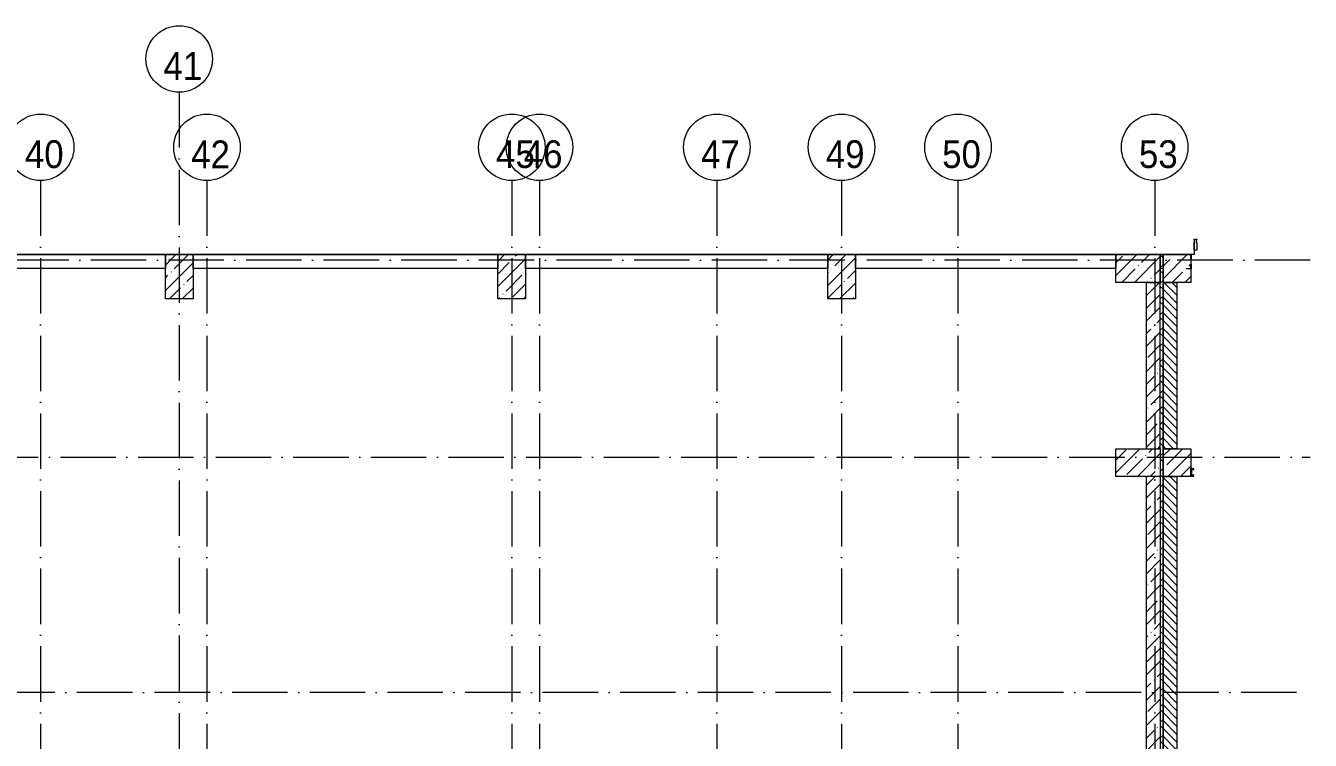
# Model space of a CAD drawing. Header units: millimetres. Extents: x -81576 to 1046824, y -248937 to 691537.
# Drawn here: x 573993 to 597170, y 81213 to 94103 of the extents above; entities that cross this region are included whole.
import ezdxf

# ---------------------------------------------------------------- set-up
doc = ezdxf.new("R2010")
doc.units = ezdxf.units.MM
doc.linetypes.add('50_200_ШТРИХ_1Т_ш5_п1_п1_', pattern=[1400, 1000, -200, 0, -200])
for name, color, linetype, lineweight, true_color in [('A-GENM-1', 7, 'Continuous', 9, 0xaaaaaa), ('A-GENM-2', 7, 'Continuous', 20, 0xaaaaaa), ('Оси-1', 7, 'Continuous', 20, 0xaaaaaa), ('Оси-2', 7, 'Continuous', 9, 0xaaaaaa), ('Оси-3', 7, '50_200_ШТРИХ_1Т_ш5_п1_п1_', 9, 0xaaaaaa)]:
    doc.layers.add(name, color=color, linetype=linetype, lineweight=lineweight, true_color=true_color)
for name, color, linetype, lineweight in [('A-GLAZ-CWMG', 7, 'Continuous', 9), ('A-GLAZ-CWMG-1', 7, 'Continuous', 20), ('A-WALL', 7, 'Continuous', 5), ('A-WALL-FNSH-1', 7, 'Continuous', 5), ('I-WALL', 7, 'Continuous', 5), ('S-COLS', 7, 'Continuous', 9), ('S-COLS-1', 7, 'Continuous', 5)]:
    doc.layers.add(name, color=color, linetype=linetype, lineweight=lineweight)
doc.styles.add('Arial', font='arial.ttf', dxfattribs={"width": 0.9, "height": 500})
pattern_1 = [(45, (519762.86, 4292.3), (-228.0985, 228.0985), []), (45, (519990.96, 4292.3), (-228.0985, 228.0985), [403.225, -80.645, 6.706, -73.939])]

# ---------------------------------------------------------------- blocks, each defined once
blk = doc.blocks.new('Прямоугольный импост - Импост структурный с накладкой - 180мм-22437156-АИ_План потолка_1 этаж')
at = {"layer": 'A-GLAZ-CWMG-1'}
for p, q in [((0, 17), (-50, 17)), ((-50, 17), (-50, 0)), ((-50, 0), (-40, 0)), ((-40, 0), (-40, -40)), ((-10, 0), (0, 0)), ((-10, -40), (-10, 0)), ((0, 0), (0, 17)), ((-40, -40), (-50, -40)), ((-50, -40), (-50, -180)), ((-50, -180), (0, -180)), ((0, -40), (-10, -40)), ((0, -180), (0, -40))]:
    blk.add_line(p, q, dxfattribs=at)
blk = doc.blocks.new('BSC_Колонна _Прямоугольная - 500х800-V298-АИ_План потолка_1 этаж')
at = {"layer": 'S-COLS-1'}
h = blk.add_hatch(dxfattribs=at)
h.set_pattern_fill('FP_189', color=256, style=0, pattern_type=2)
h.set_pattern_definition([(315, (-81931.04, 74300), (228.0985, 228.0985), []), (315, (-81931.04, 74071.9), (228.0985, 228.0985), [403.225, -80.645, 6.706, -73.939])])
h.paths.add_polyline_path([(-250, -400), (250, -400), (250, 400), (-250, 400), (-250, -150)])
for p, q in [((-250, 400), (250, 400)), ((-250, -400), (-250, 400)), ((250, 400), (250, -400)), ((250, -400), (-250, -400))]:
    blk.add_line(p, q, dxfattribs=at)
blk = doc.blocks.new('Фахверк _газобетон торцы_66 - Фахверк _газобетон торцы_-25511793-АИ_План потолка_1 этаж')
at = {"layer": 'A-GENM-2'}
for p, q in [((89325, 156983), (89325, 156989)), ((89325, 156989), (89406, 156989)), ((89400, 156983), (89325, 156983)), ((89400, 156908), (89400, 156983)), ((89406, 156989), (89406, 156908)), ((89325, 156727), (89325, 156733)), ((89325, 156733), (89400, 156733)), ((89406, 156727), (89325, 156727)), ((89406, 156908), (89400, 156908)), ((89400, 156808), (89406, 156808)), ((89400, 156733), (89400, 156808)), ((89406, 156808), (89406, 156727))]:
    blk.add_line(p, q, dxfattribs=at)
blk = doc.blocks.new('Ось сетки - Круг_Ø6_00__ISO-2_5_0_9K_-17386508-АИ_План потолка_1 этаж')
at = {"layer": 'Оси-1'}
blk.add_circle((0, 0), 3, dxfattribs=at)

msp = doc.modelspace()

# ---------------------------------------------------------------- hatches: boundary and pattern name
at = {"layer": 'A-WALL'}
h = msp.add_hatch(dxfattribs=at)
h.set_pattern_fill('FP_1', color=256, style=0, pattern_type=2)
h.set_pattern_definition(pattern_1)
h.paths.add_polyline_path([(594212.9, 86473.3), (594462.9, 86473.3), (594462.9, 89473.3), (594212.9, 89473.3), (594212.9, 87087)])
h = msp.add_hatch(dxfattribs=at)
h.set_pattern_fill('FP_1', color=256, style=0, pattern_type=2)
h.set_pattern_definition(pattern_1)
h.paths.add_polyline_path([(594462.9, 80123.3), (594462.9, 85973.3), (594212.9, 85973.3), (594212.9, 80123.3)])
at = {"layer": 'I-WALL'}
h = msp.add_hatch(dxfattribs=at)
h.set_pattern_fill('FP_123', color=256, style=0, pattern_type=2)
h.set_pattern_definition([(45, (519762.86, 4292.29), (-141.42136, 141.42136), []), (135, (519762.86, 4292.29), (-141.42136, -141.42136), [])])
h.paths.add_polyline_path([(594512.9, 71473), (594512.9, 89973.3), (594462.9, 89973), (594462.9, 71473)])
h = msp.add_hatch(dxfattribs=at)
h.set_pattern_fill('FP_2', color=256, style=0, pattern_type=2)
h.set_pattern_definition([(135, (519762.86, 4292.29), (-70.71068, -70.71068), [])])
h.paths.add_polyline_path([(594762.9, 71973), (594762.9, 74173), (594512.9, 74173), (594512.9, 71973)])
h.paths.add_polyline_path([(594512.9, 74673), (594762.9, 74673), (594762.9, 79623.3), (594512.9, 79623.3), (594512.9, 74831.6)])
h.paths.add_polyline_path([(594762.9, 80123.3), (594762.9, 85973.3), (594512.9, 85973.3), (594512.9, 80123.3)])
h.paths.add_polyline_path([(594512.9, 86473.3), (594762.9, 86473.3), (594762.9, 89473.3), (594512.9, 89473.3), (594512.9, 86528.8)])
at = {"layer": 'S-COLS-1'}
h = msp.add_hatch(dxfattribs=at)
h.set_pattern_fill('FP_1', color=256, style=0, pattern_type=2)
h.set_pattern_definition(pattern_1)
h.paths.add_polyline_path([(576512.9, 89173.3), (577012.9, 89173.3), (577012.9, 89973.3), (576512.9, 89973), (576512.9, 89723.3)])
h = msp.add_hatch(dxfattribs=at)
h.set_pattern_fill('FP_1', color=256, style=0, pattern_type=2)
h.set_pattern_definition(pattern_1)
h.paths.add_polyline_path([(582512.9, 89173.3), (583012.9, 89173.3), (583012.9, 89973.3), (582512.9, 89973), (582512.9, 89723.3)])
h = msp.add_hatch(dxfattribs=at)
h.set_pattern_fill('FP_1', color=256, style=0, pattern_type=2)
h.set_pattern_definition(pattern_1)
h.paths.add_polyline_path([(588462.9, 89173.3), (588962.9, 89173.3), (588962.9, 89973.3), (588462.9, 89973), (588462.9, 89723.3)])
h = msp.add_hatch(dxfattribs=at)
h.set_pattern_fill('FP_1', color=256, style=0, pattern_type=2)
h.set_pattern_definition(pattern_1)
h.paths.add_polyline_path([(594212.9, 89473.3), (594462.9, 89473.3), (594462.9, 89973.3), (593662.9, 89973), (593662.9, 89473.3), (594078.8, 89473.3)])
h = msp.add_hatch(dxfattribs=at)
h.set_pattern_fill('FP_1', color=256, style=0, pattern_type=2)
h.set_pattern_definition(pattern_1)
h.paths.add_polyline_path([(594787.6, 89473.3), (595012.9, 89473.3), (595012.9, 89973.3), (594512.9, 89973), (594512.9, 89473.3), (594762.9, 89473.3)])
h = msp.add_hatch(dxfattribs=at)
h.set_pattern_fill('FP_1', color=256, style=0, pattern_type=2)
h.set_pattern_definition(pattern_1)
h.paths.add_polyline_path([(594762.9, 85973.3), (595012.9, 85973.3), (595012.9, 86473.3), (594512.9, 86473.3), (594512.9, 85973.3)])

# ---------------------------------------------------------------- linework, layer by layer
at = {"layer": 'A-WALL'}
for p, q in [((570762.9, 89973.3), (576512.9, 89973.3)), ((576512.9, 89973.3), (576512.9, 89723.3)), ((577012.9, 89973.3), (582512.9, 89973.3)), ((577012.9, 89723.3), (577012.9, 89973.3)), ((582512.9, 89973.3), (582512.9, 89723.3)), ((583012.9, 89973.3), (588462.9, 89973.3)), ((583012.9, 89723.3), (583012.9, 89973.3)), ((588462.9, 89973.3), (588462.9, 89723.3)), ((588962.9, 89973.3), (593662.9, 89973.3)), ((588962.9, 89723.3), (588962.9, 89973.3)), ((593662.9, 89973.3), (593662.9, 89723.3)), ((594462.9, 86473.3), (594462.9, 89973.3)), ((594462.9, 89973.3), (594512.9, 89973.3)), ((594512.9, 89973.3), (594512.9, 89723.3)), ((594512.9, 89973.3), (594512.9, 71473)), ((576512.9, 89723.3), (570762.9, 89723.3)), ((582512.9, 89723.3), (577012.9, 89723.3)), ((588462.9, 89723.3), (583012.9, 89723.3)), ((593662.9, 89723.3), (588962.9, 89723.3)), ((594512.9, 89723.3), (594462.9, 89723.3)), ((594212.9, 86473.3), (594212.9, 89473.3)), ((594212.9, 89473.3), (594462.9, 89473.3)), ((594512.9, 86473.3), (594512.9, 89473.3)), ((594512.9, 89473.3), (594762.9, 89473.3)), ((594762.9, 89473.3), (594762.9, 86473.3)), ((594762.9, 86473.3), (594512.9, 86473.3)), ((595075.7, 86093.3), (595032.9, 86093.3)), ((595032.9, 85993.3), (595032.9, 86093.3)), ((595075.7, 85993.3), (595032.9, 85993.3)), ((594212.9, 80123.3), (594212.9, 85973.3)), ((594462.9, 85973.3), (594462.9, 80123.3)), ((594512.9, 80123.3), (594512.9, 85973.3)), ((594512.9, 85973.3), (594762.9, 85973.3)), ((594762.9, 85973.3), (594762.9, 80123.3))]:
    msp.add_line(p, q, dxfattribs=at)
at = {"layer": 'A-WALL-FNSH-1'}
for p, q in [((595072.5, 90250.3), (595072.5, 89973.3)), ((595072.5, 89973.3), (570762.9, 89973.3)), ((595012.9, 86113.3), (595070.7, 86113.3)), ((595012.9, 85973.3), (595012.9, 86113.3)), ((595070.7, 85973.3), (595012.9, 85973.3))]:
    msp.add_line(p, q, dxfattribs=at)
at = {"layer": 'S-COLS'}
for p, q in [((576512.9, 89723.3), (576512.9, 89973.3)), ((577012.9, 89973.3), (577012.9, 89723.3)), ((582512.9, 89723.3), (582512.9, 89973.3)), ((583012.9, 89973.3), (583012.9, 89723.3)), ((588462.9, 89723.3), (588462.9, 89973.3)), ((588962.9, 89973.3), (588962.9, 89723.3)), ((593662.9, 89723.3), (593662.9, 89973.3)), ((594462.9, 89973.3), (594462.9, 89723.3)), ((594512.9, 89723.3), (594512.9, 89973.3)), ((594512.9, 86473.3), (594762.9, 86473.3)), ((594762.9, 85973.3), (594512.9, 85973.3))]:
    msp.add_line(p, q, dxfattribs=at)
at = {"layer": 'S-COLS-1'}
for p, q in [((576512.9, 89973.3), (577012.9, 89973.3)), ((582512.9, 89973.3), (583012.9, 89973.3)), ((588462.9, 89973.3), (588962.9, 89973.3)), ((593662.9, 89973.3), (594462.9, 89973.3)), ((594512.9, 89973.3), (595012.9, 89973.3)), ((595012.9, 89973.3), (595012.9, 89473.3)), ((576512.9, 89173.3), (576512.9, 89723.3)), ((577012.9, 89723.3), (577012.9, 89173.3)), ((582512.9, 89173.3), (582512.9, 89723.3)), ((583012.9, 89723.3), (583012.9, 89173.3)), ((588462.9, 89173.3), (588462.9, 89723.3)), ((588962.9, 89723.3), (588962.9, 89173.3)), ((593662.9, 89473.3), (593662.9, 89723.3)), ((594462.9, 89723.3), (594462.9, 89473.3)), ((594512.9, 89473.3), (594512.9, 89723.3)), ((594462.9, 89473.3), (593662.9, 89473.3)), ((595012.9, 89473.3), (594512.9, 89473.3)), ((577012.9, 89173.3), (576512.9, 89173.3)), ((583012.9, 89173.3), (582512.9, 89173.3)), ((588962.9, 89173.3), (588462.9, 89173.3)), ((594512.9, 85973.3), (594512.9, 86473.3)), ((594762.9, 86473.3), (595012.9, 86473.3)), ((595012.9, 86473.3), (595012.9, 85973.3)), ((595012.9, 85973.3), (594762.9, 85973.3))]:
    msp.add_line(p, q, dxfattribs=at)
at = {"layer": 'Оси-3'}
for p, q in [((576762.9, 92902.9), (576762.9, 68802.9)), ((574262.9, 91309.8), (574262.9, 67209.8)), ((577262.9, 91309.8), (577262.9, 67209.8)), ((582762.9, 91309.8), (582762.9, 67209.8)), ((583262.9, 91309.8), (583262.9, 67209.8)), ((586462.9, 91309.8), (586462.9, 67209.8)), ((588712.9, 91309.8), (588712.9, 67209.5)), ((590812.9, 91309.8), (590812.9, 67209.8)), ((594362.9, 91309.8), (594362.9, 67109.7)), ((597170, 89873.3), (569019.8, 89873.3)), ((569019.8, 86323), (597170, 86323)), ((596920, 82073.3), (569019.8, 82073.3))]:
    msp.add_line(p, q, dxfattribs=at)

# ---------------------------------------------------------------- block references
at = {"layer": 'A-GENM-1'}
msp.add_blockref('Фахверк _газобетон торцы_66 - Фахверк _газобетон торцы_-25511793-АИ_План потолка_1 этаж', (505612.9, -67010), dxfattribs=at)
at = {"layer": 'A-GLAZ-CWMG', "extrusion": (0, 0, -1)}
msp.add_blockref('Прямоугольный импост - Импост структурный с накладкой - 180мм-22437156-АИ_План потолка_1 этаж', (-595072.5, 90233.3), dxfattribs=at)
at = {"layer": 'S-COLS', "rotation": 89.9999999999999}
msp.add_blockref('BSC_Колонна _Прямоугольная - 500х800-V298-АИ_План потолка_1 этаж', (594062.9, 86223.3), dxfattribs=at)
at = {"layer": 'Оси-1', "xscale": 199.9999999999999, "yscale": 199.9999999999999, "zscale": 199.9999999999999, "rotation": 180}
for p in [(576762.9, 93502.9), (574262.9, 91909.8), (577262.9, 91909.8), (582762.9, 91909.8), (583262.9, 91909.8), (586462.9, 91909.8), (588712.9, 91909.8), (590812.9, 91909.8), (594362.9, 91909.8)]:
    msp.add_blockref('Ось сетки - Круг_Ø6_00__ISO-2_5_0_9K_-17386508-АИ_План потолка_1 этаж', p, dxfattribs=at)

# ---------------------------------------------------------------- texts
at = {"layer": 'Оси-2', "char_height": 500, "width": 702, "attachment_point": 5, "line_spacing_factor": 0.936439, "style": 'Arial'}
for s, insert in [('\\pxqc,t4.572,9.144,13.716,18.288,22.86,27.432,32.004,36.576,41.148,45.72,50.292,54.864,59.436,64.008,68.58,73.152,77.724,82.296,86.868,91.44,96.012,100.584,105.156,109.728,114.3,118.872,123.444,128.016,132.588,137.16,141.732,146.304;{41}', (576828, 93375.7)), ('\\pxqc,t4.572,9.144,13.716,18.288,22.86,27.432,32.004,36.576,41.148,45.72,50.292,54.864,59.436,64.008,68.58,73.152,77.724,82.296,86.868,91.44,96.012,100.584,105.156,109.728,114.3,118.872,123.444,128.016,132.588,137.16,141.732,146.304;{40}', (574328, 91782.6)), ('\\pxqc,t4.572,9.144,13.716,18.288,22.86,27.432,32.004,36.576,41.148,45.72,50.292,54.864,59.436,64.008,68.58,73.152,77.724,82.296,86.868,91.44,96.012,100.584,105.156,109.728,114.3,118.872,123.444,128.016,132.588,137.16,141.732,146.304;{42}', (577328, 91782.6)), ('\\pxqc,t4.572,9.144,13.716,18.288,22.86,27.432,32.004,36.576,41.148,45.72,50.292,54.864,59.436,64.008,68.58,73.152,77.724,82.296,86.868,91.44,96.012,100.584,105.156,109.728,114.3,118.872,123.444,128.016,132.588,137.16,141.732,146.304;{45}', (582828, 91782.6)), ('\\pxqc,t4.572,9.144,13.716,18.288,22.86,27.432,32.004,36.576,41.148,45.72,50.292,54.864,59.436,64.008,68.58,73.152,77.724,82.296,86.868,91.44,96.012,100.584,105.156,109.728,114.3,118.872,123.444,128.016,132.588,137.16,141.732,146.304;{46}', (583328, 91782.6)), ('\\pxqc,t4.572,9.144,13.716,18.288,22.86,27.432,32.004,36.576,41.148,45.72,50.292,54.864,59.436,64.008,68.58,73.152,77.724,82.296,86.868,91.44,96.012,100.584,105.156,109.728,114.3,118.872,123.444,128.016,132.588,137.16,141.732,146.304;{47}', (586528, 91782.6)), ('\\pxqc,t4.572,9.144,13.716,18.288,22.86,27.432,32.004,36.576,41.148,45.72,50.292,54.864,59.436,64.008,68.58,73.152,77.724,82.296,86.868,91.44,96.012,100.584,105.156,109.728,114.3,118.872,123.444,128.016,132.588,137.16,141.732,146.304;{49}', (588778, 91782.6)), ('\\pxqc,t4.572,9.144,13.716,18.288,22.86,27.432,32.004,36.576,41.148,45.72,50.292,54.864,59.436,64.008,68.58,73.152,77.724,82.296,86.868,91.44,96.012,100.584,105.156,109.728,114.3,118.872,123.444,128.016,132.588,137.16,141.732,146.304;{50}', (590878, 91782.6)), ('\\pxqc,t4.572,9.144,13.716,18.288,22.86,27.432,32.004,36.576,41.148,45.72,50.292,54.864,59.436,64.008,68.58,73.152,77.724,82.296,86.868,91.44,96.012,100.584,105.156,109.728,114.3,118.872,123.444,128.016,132.588,137.16,141.732,146.304;{53}', (594428, 91782.6))]:
    msp.add_mtext(s, dxfattribs=dict(at, insert=insert))

doc.saveas('drawing.dxf')
